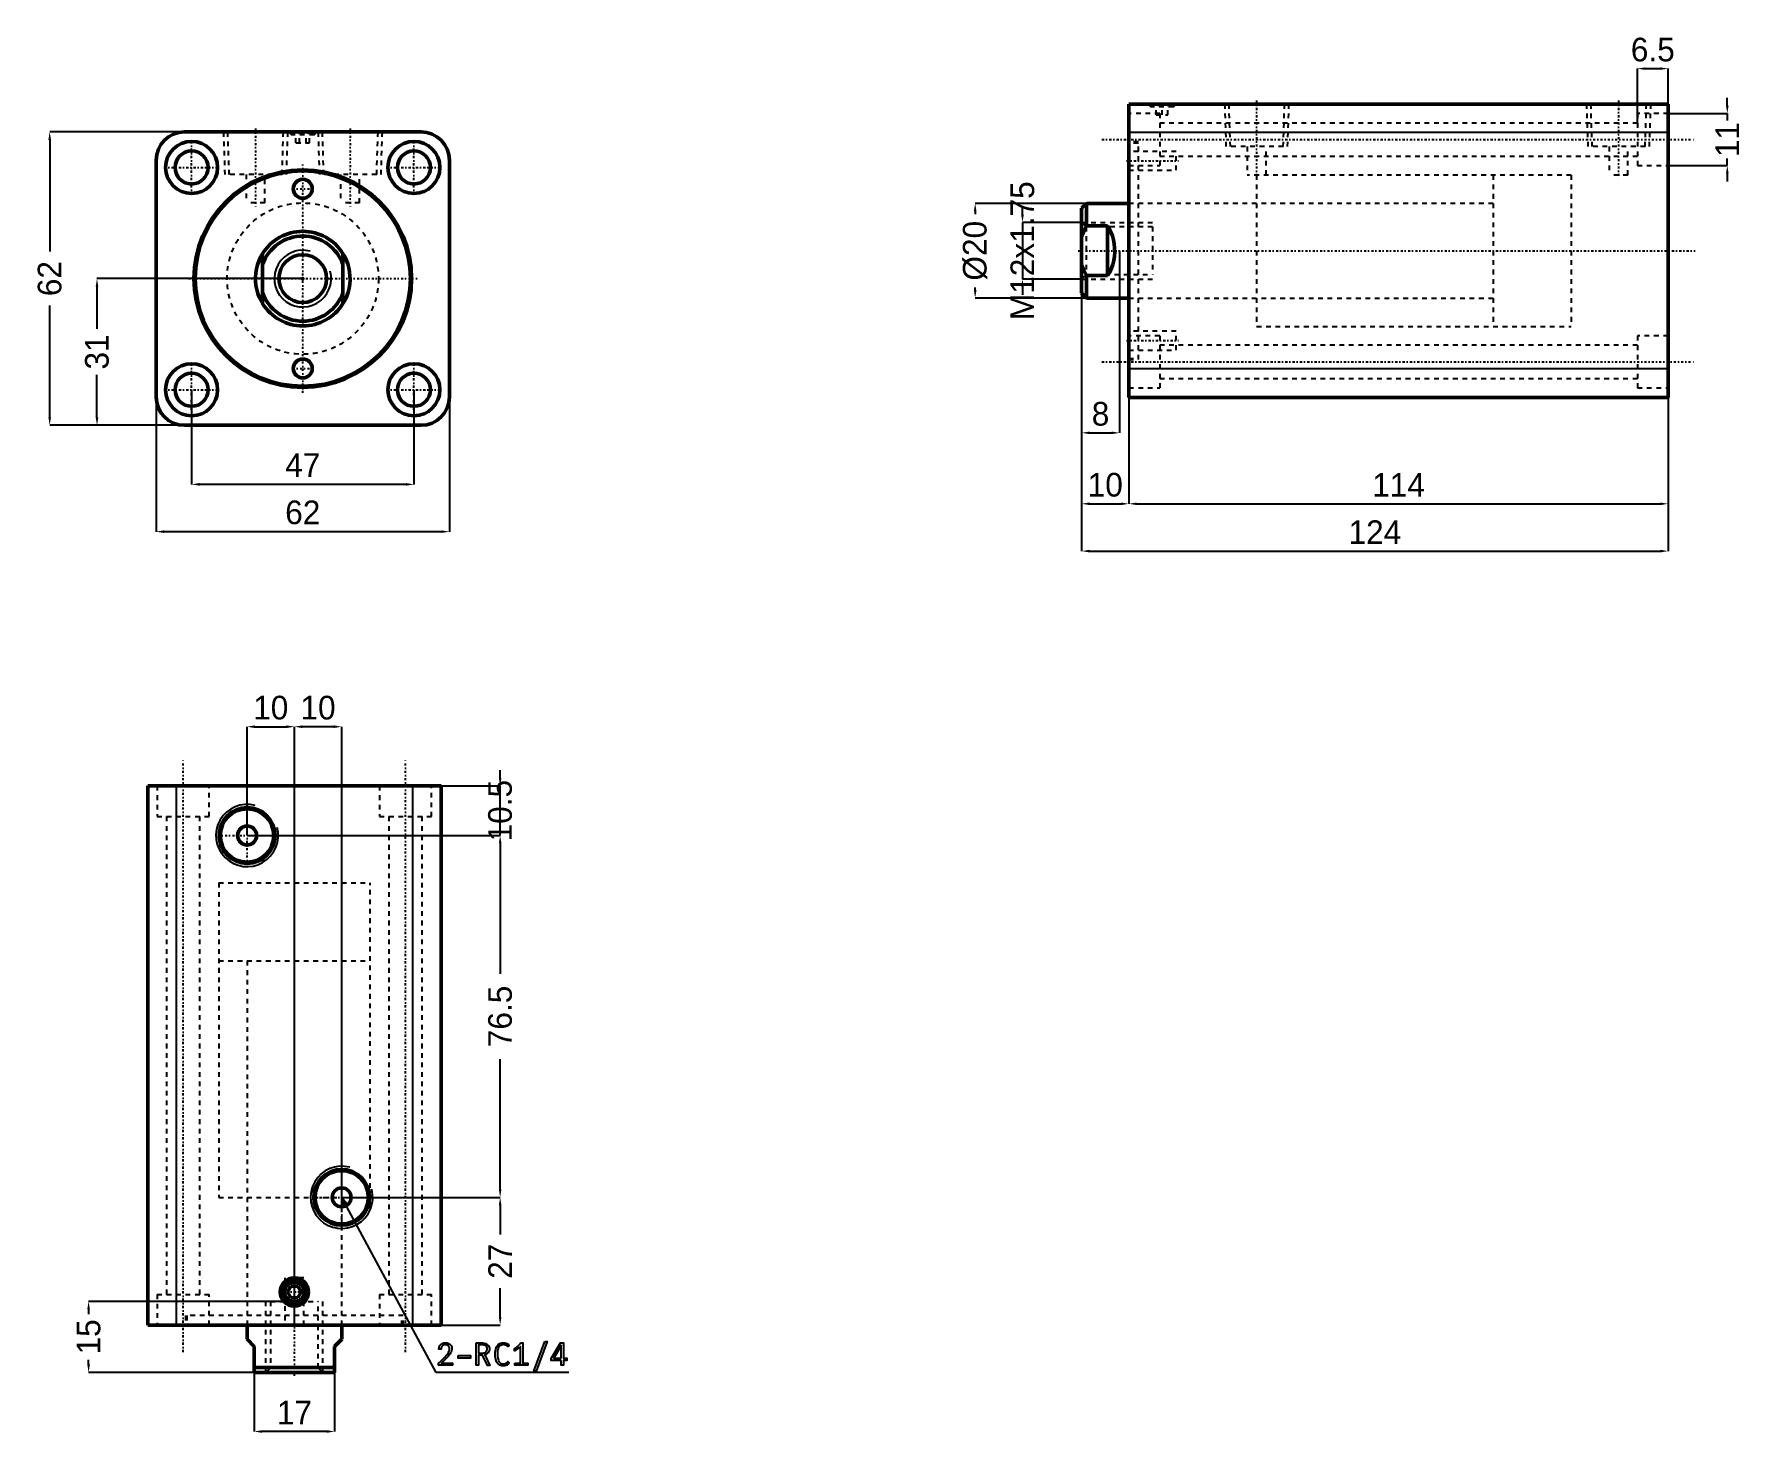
# Model space of a CAD drawing. Header units: millimetres. Extents: x -57 to 304, y -244 to 52.
import ezdxf

# ---------------------------------------------------------------- set-up
doc = ezdxf.new("R2010")
doc.units = ezdxf.units.MM
doc.linetypes.add('Center', pattern=[1.5, 0.45, -0.5, 0.05, -0.5])
doc.linetypes.add('Dashed', pattern=[2, 1, -1])
for name, color, linetype, lineweight in [('2d ConnectionPoints', 7, 'Continuous', 50), ('AM_0', 7, 'Continuous', 50), ('AM_4', 3, 'Continuous', 25), ('AM_5', 3, 'Continuous', 25), ('AM_7', 7, 'Center', 25), ('AM_9', 6, 'Dashed', 25)]:
    doc.layers.add(name, color=color, linetype=linetype, lineweight=lineweight)
doc.dimstyles.new('ISO-25', dxfattribs={"dimtxt": 2.5, "dimasz": 2.5, "dimexe": 1.25, "dimexo": 0.625, "dimtad": 1, "dimtxsty": 'Standard', "dimcen": 2.5, "dimadec": 0, "dimazin": 0, "dimtfac": 1, "dimtmove": 0, "dimatfit": 3, "dimfxl": 1, "dimarcsym": 0})

# ---------------------------------------------------------------- blocks, each defined once
blk = doc.blocks.new('1_RODcxhc2_a_sd_32_50_IN_0_in_CXHC2_A_IN_SD_32_50ST_0_0__0')
at = {"layer": 'AM_0'}
for p, q in [((-8.5, -5.27), (-8.5, 5.27)), ((8.5, 5.27), (8.5, -5.27))]:
    blk.add_line(p, q, dxfattribs=at)
for points in [[(-8.5, 5.27), (-8.93, 4.51), (-9.29, 3.71), (-9.57, 2.89), (-9.79, 2.04), (-9.93, 1.18), (-10, 0.31), (-9.98, -0.56), (-9.9, -1.43), (-9.74, -2.29), (-9.5, -3.13), (-9.19, -3.94), (-8.81, -4.73), (-8.5, -5.27)], [(8.5, -5.27), (8.93, -4.51), (9.29, -3.71), (9.57, -2.89), (9.79, -2.04), (9.93, -1.18), (10, -0.31), (9.98, 0.56), (9.9, 1.43), (9.74, 2.29), (9.5, 3.13), (9.19, 3.94), (8.81, 4.73), (8.5, 5.27)]]:
    blk.add_lwpolyline(points, dxfattribs=at)
blk.add_circle((0, 0), 5.05, dxfattribs=at)
for radius, start, end in [(10, 31.7883, 148.2117), (9, 19.1881, 160.8119), (9, 199.1881, 340.8119), (10, 211.7883, 328.2117)]:
    blk.add_arc((0, 0), radius, start, end, dxfattribs=at)
at = {"layer": 'AM_5'}
blk.add_arc((0, 0), 6, 75, 15, dxfattribs=at)
blk = doc.blocks.new('2_bodycxhc2_a_sd_32_50_ASD_0_in_CXHC2_A_IN_SD_32_50ST_0_0__0')
at = {"layer": 'AM_0'}
for p, q in [((25, 31), (-25, 31)), ((-31, 25), (-31, -25)), ((31, -25), (31, 25)), ((-25, -31), (25, -31))]:
    blk.add_line(p, q, dxfattribs=at)
for centre, radius in [((-23.5, 23.5), 5.5), ((23.5, 23.5), 5.5), ((-23.5, 23.5), 3.5), ((23.5, 23.5), 3.5), ((0, 0), 23), ((0, 0), 22.75), ((0, 19), 2), ((-23.5, -23.5), 5.5), ((0, -19), 2), ((23.5, -23.5), 5.5), ((-23.5, -23.5), 3.5), ((23.5, -23.5), 3.5)]:
    blk.add_circle(centre, radius, dxfattribs=at)
for centre, start, end in [((-25, 25), 90, 180), ((25, 25), 0, 90), ((-25, -25), 180, 270), ((25, -25), 270, 360)]:
    blk.add_arc(centre, 6, start, end, dxfattribs=at)
at = {"layer": 'AM_5', "linetype": 'Dashed'}
for p, q in [((-16.77, 31), (-16.48, 22)), ((-3.23, 31), (-3.52, 22)), ((3.23, 31), (3.52, 22)), ((16.77, 31), (16.48, 22))]:
    blk.add_line(p, q, dxfattribs=at)
at = {"layer": 'AM_7'}
for p, q in [((-23.5, 17.73), (-23.5, 29.27)), ((-10, 31.75), (-10, 15.25)), ((0, 31.03), (0, 30.37)), ((10, 31.75), (10, 15.25)), ((23.5, 17.73), (23.5, 29.27)), ((-29.27, 23.5), (-17.73, 23.5)), ((0, -24.15), (0, 24.15)), ((17.73, 23.5), (29.27, 23.5)), ((-2.1, 19), (2.1, 19)), ((-24.15, 0), (24.15, 0)), ((-23.5, -29.27), (-23.5, -17.73)), ((23.5, -29.27), (23.5, -17.73)), ((-2.1, -19), (2.1, -19)), ((-29.27, -23.5), (-17.73, -23.5)), ((17.73, -23.5), (29.27, -23.5))]:
    blk.add_line(p, q, dxfattribs=at)
at = {"layer": 'AM_9'}
for p, q in [((-15.91, 31), (-15.63, 22)), ((-4.37, 22), (-4.09, 31)), ((-3, 31), (-2.4, 30.4)), ((-2.1, 30.7), (-2.4, 30.4)), ((2.4, 30.4), (-2.4, 30.4)), ((2.1, 30.7), (-2.1, 30.7)), ((-1.44, 28.7), (-1.44, 30.7)), ((-0.72, 28.7), (-0.72, 30.7)), ((0.72, 28.7), (0.72, 30.7)), ((1.44, 28.7), (1.44, 30.7)), ((2.4, 30.4), (2.1, 30.7)), ((2.4, 30.4), (3, 31)), ((4.09, 31), (4.37, 22)), ((15.63, 22), (15.91, 31)), ((-1.44, 28.7), (1.44, 28.7)), ((-4.37, 22), (-15.63, 22)), ((-12, 22), (-12, 16)), ((-8, 16), (-8, 22)), ((15.63, 22), (4.37, 22)), ((8, 22), (8, 16)), ((12, 16), (12, 22)), ((-8, 16), (-12, 16)), ((12, 16), (8, 16))]:
    blk.add_line(p, q, dxfattribs=at)
blk.add_circle((0, 0), 16, dxfattribs=at)
blk = doc.blocks.new('*D3')
at = {"layer": 'AM_5', "color": 0, "lineweight": -2}
for p, q in [((-23.5, -23.5), (-23.5, -43.5)), ((23.5, -23.5), (23.5, -43.5)), ((21.83, -43.5), (-21.83, -43.5))]:
    blk.add_line(p, q, dxfattribs=at)
at = {"layer": 'AM_5', "color": 0}
for points in [[(-21.83, -43.22), (-21.83, -43.78), (-23.5, -43.5)], [(21.83, -43.78), (21.83, -43.22), (23.5, -43.5)]]:
    blk.add_solid(points, dxfattribs=at)
at = {"layer": 'Defpoints', "color": 0}
for p in [(-23.5, -23.5), (23.5, -23.5), (-23.5, -43.5)]:
    blk.add_point(p, dxfattribs=at)
at = {"layer": 'AM_5', "color": 0, "insert": (0, -39.41), "char_height": 5, "attachment_point": 5}
blk.add_mtext('47', dxfattribs=at)
blk = doc.blocks.new('*D4')
at = {"layer": 'AM_5', "color": 0, "lineweight": -2}
for p, q in [((-31, 0), (-31, -53.5)), ((31, 0), (31, -53.5)), ((29.33, -53.5), (-29.33, -53.5))]:
    blk.add_line(p, q, dxfattribs=at)
at = {"layer": 'AM_5', "color": 0}
for points in [[(-29.33, -53.22), (-29.33, -53.78), (-31, -53.5)], [(29.33, -53.78), (29.33, -53.22), (31, -53.5)]]:
    blk.add_solid(points, dxfattribs=at)
at = {"layer": 'Defpoints', "color": 0}
for p in [(-31, 0), (31, 0), (-31, -53.5)]:
    blk.add_point(p, dxfattribs=at)
at = {"layer": 'AM_5', "color": 0, "insert": (0, -49.45), "char_height": 5, "attachment_point": 5}
blk.add_mtext('62', dxfattribs=at)
blk = doc.blocks.new('*D5')
at = {"layer": 'AM_5', "color": 0, "lineweight": -2}
for p, q in [((0, 0), (-43.5, 0)), ((-43.5, -1.67), (-43.5, -10.65)), ((-43.5, -29.33), (-43.5, -20.35)), ((0, -31), (-43.5, -31))]:
    blk.add_line(p, q, dxfattribs=at)
at = {"layer": 'AM_5', "color": 0}
for points in [[(-43.22, -1.67), (-43.78, -1.67), (-43.5, 0)], [(-43.78, -29.33), (-43.22, -29.33), (-43.5, -31)]]:
    blk.add_solid(points, dxfattribs=at)
at = {"layer": 'Defpoints', "color": 0}
for p in [(0, 0), (-43.5, -31), (0, -31)]:
    blk.add_point(p, dxfattribs=at)
at = {"layer": 'AM_5', "color": 0, "insert": (-43.5, -15.5), "char_height": 5, "attachment_point": 5, "rotation": 90}
blk.add_mtext('31', dxfattribs=at)
blk = doc.blocks.new('*D6')
at = {"layer": 'AM_5', "color": 0, "lineweight": -2}
for p, q in [((0, 31), (-53.5, 31)), ((-53.5, 29.33), (-53.5, 5.72)), ((-53.5, -29.33), (-53.5, -5.72)), ((0, -31), (-53.5, -31))]:
    blk.add_line(p, q, dxfattribs=at)
at = {"layer": 'AM_5', "color": 0}
for points in [[(-53.22, 29.33), (-53.78, 29.33), (-53.5, 31)], [(-53.78, -29.33), (-53.22, -29.33), (-53.5, -31)]]:
    blk.add_solid(points, dxfattribs=at)
at = {"layer": 'Defpoints', "color": 0}
for p in [(0, 31), (-53.5, -31), (0, -31)]:
    blk.add_point(p, dxfattribs=at)
at = {"layer": 'AM_5', "color": 0, "insert": (-53.5, 0), "char_height": 5, "attachment_point": 5, "rotation": 90}
blk.add_mtext('62', dxfattribs=at)
blk = doc.blocks.new('1_RODcxhc2_a_sd_32_50_IN_0_in_CXHC2_A_IN_SD_32_50ST_0_0__2')
at = {"layer": 'AM_0'}
for p, q in [((-9, 10), (-10, 9)), ((-10, 9), (-10, -9)), ((0, 10), (-9, 10)), ((-9, 10), (-9, 5.27)), ((-4.5, 5.27), (-9, 5.27)), ((-4.5, 5.27), (-4.5, -5.27)), ((-9, -5.27), (-4.5, -5.27)), ((-9, -5.27), (-9, -10)), ((-10, -9), (-9, -10)), ((-9, -10), (0, -10))]:
    blk.add_line(p, q, dxfattribs=at)
for points in [[(-9, 5.27), (-9.55, 4.14), (-10, 2.96)], [(-4.5, -5.27), (-4.07, -4.51), (-3.71, -3.71), (-3.43, -2.89), (-3.21, -2.04), (-3.07, -1.18), (-3, -0.31), (-3.02, 0.56), (-3.1, 1.43), (-3.26, 2.29), (-3.5, 3.13), (-3.81, 3.94), (-4.19, 4.73), (-4.5, 5.27)], [(-10, -2.96), (-9.55, -4.13), (-9, -5.27)]]:
    blk.add_lwpolyline(points, dxfattribs=at)
at = {"layer": 'AM_5', "linetype": 'Dashed'}
for p, q in [((-10, 6), (5, 6)), ((-10, -6), (5, -6))]:
    blk.add_line(p, q, dxfattribs=at)
at = {"layer": 'AM_9'}
for p, q in [((93.5, 16), (77, 16)), ((77, 16), (77, -16)), ((93.5, 16), (93.5, -16)), ((77, 10), (0, 10)), ((-9.05, 5.05), (-10, 6)), ((5, 5.05), (-9.05, 5.05)), ((-9.05, 5.05), (-9.05, -5.05)), ((5, 5.05), (5, -5.05)), ((-10, -6), (-9.05, -5.05)), ((-9.05, -5.05), (5, -5.05)), ((0, -10), (77, -10)), ((77, -16), (93.5, -16))]:
    blk.add_line(p, q, dxfattribs=at)
blk = doc.blocks.new('2_bodycxhc2_a_sd_32_50_ASD_0_in_CXHC2_A_IN_SD_32_50ST_0_0__2')
at = {"layer": 'AM_0'}
for p, q in [((114, 31), (0, 31)), ((0, -31), (0, 31)), ((114, -31), (114, 31)), ((114, -31), (0, -31))]:
    blk.add_line(p, q, dxfattribs=at)
at = {"layer": 'AM_4'}
for p, q in [((114, 25), (0, 25)), ((114, -25), (0, -25))]:
    blk.add_line(p, q, dxfattribs=at)
at = {"layer": 'AM_5', "linetype": 'Dashed'}
for p, q in [((20.23, 31), (20.52, 22)), ((33.77, 31), (33.48, 22)), ((96.73, 31), (97.02, 22)), ((110.27, 31), (109.98, 22))]:
    blk.add_line(p, q, dxfattribs=at)
at = {"layer": 'AM_7'}
for p, q in [((7, 31.03), (7, 30.37)), ((27, 31.75), (27, 15.25)), ((103.5, 31.75), (103.5, 15.25)), ((-5.7, 23.5), (119.7, 23.5)), ((-0.5, 19), (10.5, 19)), ((-10.75, 0), (119.7, 0)), ((-0.5, -19), (10.5, -19)), ((-5.7, -23.5), (119.7, -23.5))]:
    blk.add_line(p, q, dxfattribs=at)
at = {"layer": 'AM_9'}
for p, q in [((6.5, 29), (0, 29)), ((4, 31), (4.6, 30.4)), ((4.9, 30.7), (4.6, 30.4)), ((9.4, 30.4), (4.6, 30.4)), ((9.1, 30.7), (4.9, 30.7)), ((5.75, 28.7), (5.75, 30.7)), ((6.5, 29), (6.5, 18)), ((7, 28.7), (7, 30.7)), ((8.25, 28.7), (8.25, 30.7)), ((9.4, 30.4), (9.1, 30.7)), ((9.4, 30.4), (10, 31)), ((21.09, 31), (21.37, 22)), ((32.63, 22), (32.91, 31)), ((97.59, 31), (97.87, 22)), ((114, 29), (107.5, 29)), ((107.5, 29), (107.5, 18)), ((109.13, 22), (109.41, 31)), ((5.75, 28.7), (8.25, 28.7)), ((107.5, 27), (6.5, 27)), ((2, 23), (0, 23)), ((2, 22.75), (0, 22.75)), ((2, -23), (2, 23)), ((32.63, 22), (21.37, 22)), ((25, 22), (25, 16)), ((29, 16), (29, 22)), ((109.13, 22), (97.87, 22)), ((101.5, 22), (101.5, 16)), ((105.5, 16), (105.5, 22)), ((10, 21), (0, 21)), ((6.5, 20), (107.5, 20)), ((10, 17), (10, 21)), ((0, 18), (6.5, 18)), ((0, 17), (10, 17)), ((93.5, 16), (25, 16)), ((27, 16), (27, -16)), ((93.5, 16), (93.5, -16)), ((105.5, 16), (101.5, 16)), ((107.5, 18), (114, 18)), ((27, 10), (0, 10)), ((0, -10), (27, -10)), ((10, -17), (0, -17)), ((6.5, -18), (0, -18)), ((6.5, -18), (6.5, -29)), ((10, -21), (10, -17)), ((27, -16), (93.5, -16)), ((114, -18), (107.5, -18)), ((107.5, -18), (107.5, -29)), ((0, -21), (10, -21)), ((107.5, -20), (6.5, -20)), ((0, -22.75), (2, -22.75)), ((0, -23), (2, -23)), ((6.5, -27), (107.5, -27)), ((0, -29), (6.5, -29)), ((107.5, -29), (114, -29))]:
    blk.add_line(p, q, dxfattribs=at)
blk = doc.blocks.new('*D18')
at = {"layer": 'AM_5', "color": 0, "lineweight": -2}
for p, q in [((301.15, 36.56), (301.15, 38.23)), ((288.65, 34.89), (301.15, 34.89)), ((301.15, 34.89), (301.15, 33.39)), ((301.15, 23.89), (301.15, 25.39)), ((288.65, 23.89), (301.15, 23.89)), ((301.15, 22.23), (301.15, 20.56))]:
    blk.add_line(p, q, dxfattribs=at)
at = {"layer": 'AM_5', "color": 0}
for points in [[(300.87, 36.56), (301.43, 36.56), (301.15, 34.89)], [(301.43, 22.23), (300.87, 22.23), (301.15, 23.89)]]:
    blk.add_solid(points, dxfattribs=at)
at = {"layer": 'Defpoints', "color": 0}
for p in [(288.65, 34.89), (288.65, 23.89), (301.15, 23.89)]:
    blk.add_point(p, dxfattribs=at)
at = {"layer": 'AM_5', "color": 0, "insert": (301.15, 29.39), "char_height": 5, "attachment_point": 5, "rotation": 90}
blk.add_mtext('11', dxfattribs=at)
blk = doc.blocks.new('*D19')
at = {"layer": 'AM_5', "color": 0, "lineweight": -2}
for p, q in [((282.15, 32.89), (282.15, 44.39)), ((283.82, 44.39), (286.99, 44.39)), ((288.65, 34.89), (288.65, 44.39))]:
    blk.add_line(p, q, dxfattribs=at)
at = {"layer": 'AM_5', "color": 0}
for points in [[(283.82, 44.67), (283.82, 44.12), (282.15, 44.39)], [(286.99, 44.12), (286.99, 44.67), (288.65, 44.39)]]:
    blk.add_solid(points, dxfattribs=at)
at = {"layer": 'Defpoints', "color": 0}
for p in [(288.65, 44.39), (282.15, 32.89), (288.65, 34.89)]:
    blk.add_point(p, dxfattribs=at)
at = {"layer": 'AM_5', "color": 0, "insert": (285.4, 48.39), "char_height": 5, "attachment_point": 5}
blk.add_mtext('6.5', dxfattribs=at)
blk = doc.blocks.new('*D20')
at = {"layer": 'AM_5', "color": 0, "lineweight": -2}
for p, q in [((174.65, 5.89), (174.65, -47.61)), ((288.65, 5.89), (288.65, -47.61)), ((176.32, -47.61), (286.99, -47.61))]:
    blk.add_line(p, q, dxfattribs=at)
at = {"layer": 'AM_5', "color": 0}
for points in [[(176.32, -47.33), (176.32, -47.88), (174.65, -47.61)], [(286.99, -47.88), (286.99, -47.33), (288.65, -47.61)]]:
    blk.add_solid(points, dxfattribs=at)
at = {"layer": 'Defpoints', "color": 0}
for p in [(174.65, 5.89), (288.65, 5.89), (288.65, -47.61)]:
    blk.add_point(p, dxfattribs=at)
at = {"layer": 'AM_5', "color": 0, "insert": (231.65, -43.61), "char_height": 5, "attachment_point": 5}
blk.add_mtext('114', dxfattribs=at)
blk = doc.blocks.new('*D21')
at = {"layer": 'AM_5', "color": 0, "lineweight": -2}
for p, q in [((164.65, 5.89), (164.65, -57.61)), ((288.65, 5.89), (288.65, -57.61)), ((166.32, -57.61), (286.99, -57.61))]:
    blk.add_line(p, q, dxfattribs=at)
at = {"layer": 'AM_5', "color": 0}
for points in [[(166.32, -57.33), (166.32, -57.88), (164.65, -57.61)], [(286.99, -57.88), (286.99, -57.33), (288.65, -57.61)]]:
    blk.add_solid(points, dxfattribs=at)
at = {"layer": 'Defpoints', "color": 0}
for p in [(164.65, 5.89), (288.65, 5.89), (288.65, -57.61)]:
    blk.add_point(p, dxfattribs=at)
at = {"layer": 'AM_5', "color": 0, "insert": (226.65, -53.61), "char_height": 5, "attachment_point": 5}
blk.add_mtext('124', dxfattribs=at)
blk = doc.blocks.new('*D22')
at = {"layer": 'AM_5', "color": 0, "lineweight": -2}
for p, q in [((164.65, 5.89), (164.65, -32.61)), ((172.65, 5.89), (172.65, -32.61)), ((166.32, -32.61), (170.99, -32.61))]:
    blk.add_line(p, q, dxfattribs=at)
at = {"layer": 'AM_5', "color": 0}
for points in [[(166.32, -32.33), (166.32, -32.88), (164.65, -32.61)], [(170.99, -32.88), (170.99, -32.33), (172.65, -32.61)]]:
    blk.add_solid(points, dxfattribs=at)
at = {"layer": 'Defpoints', "color": 0}
for p in [(164.65, 5.89), (172.65, 5.89), (172.65, -32.61)]:
    blk.add_point(p, dxfattribs=at)
at = {"layer": 'AM_5', "color": 0, "insert": (168.65, -28.61), "char_height": 5, "attachment_point": 5}
blk.add_mtext('8', dxfattribs=at)
blk = doc.blocks.new('*D23')
at = {"layer": 'AM_5', "color": 0, "lineweight": -2}
for p, q in [((164.65, 5.89), (164.65, -47.61)), ((174.65, 5.89), (174.65, -47.61)), ((166.32, -47.61), (172.99, -47.61))]:
    blk.add_line(p, q, dxfattribs=at)
at = {"layer": 'AM_5', "color": 0}
for points in [[(166.32, -47.33), (166.32, -47.88), (164.65, -47.61)], [(172.99, -47.88), (172.99, -47.33), (174.65, -47.61)]]:
    blk.add_solid(points, dxfattribs=at)
at = {"layer": 'Defpoints', "color": 0}
for p in [(164.65, 5.89), (174.65, 5.89), (174.65, -47.61)]:
    blk.add_point(p, dxfattribs=at)
at = {"layer": 'AM_5', "color": 0, "insert": (169.65, -43.61), "char_height": 5, "attachment_point": 5}
blk.add_mtext('10', dxfattribs=at)
blk = doc.blocks.new('*D24')
at = {"layer": 'AM_5', "color": 0, "lineweight": -2}
for p, q in [((165.65, 15.89), (142.15, 15.89)), ((142.15, 14.23), (142.15, 13.64)), ((142.15, -2.44), (142.15, -1.86)), ((165.65, -4.11), (142.15, -4.11))]:
    blk.add_line(p, q, dxfattribs=at)
at = {"layer": 'AM_5', "color": 0}
for points in [[(142.43, 14.23), (141.87, 14.23), (142.15, 15.89)], [(141.87, -2.44), (142.43, -2.44), (142.15, -4.11)]]:
    blk.add_solid(points, dxfattribs=at)
at = {"layer": 'Defpoints', "color": 0}
for p in [(165.65, 15.89), (142.15, -4.11), (165.65, -4.11)]:
    blk.add_point(p, dxfattribs=at)
at = {"layer": 'AM_5', "color": 0, "insert": (142.15, 5.89), "char_height": 5, "attachment_point": 5, "rotation": 90}
blk.add_mtext('Ø20', dxfattribs=at)
blk = doc.blocks.new('*D25')
at = {"layer": 'AM_5', "color": 0, "lineweight": -2}
for p, q in [((152.15, 13.56), (152.15, 15.23)), ((164.65, 11.89), (152.15, 11.89)), ((152.15, 11.89), (152.15, -0.11)), ((164.65, -0.11), (152.15, -0.11)), ((152.15, -1.77), (152.15, -3.44))]:
    blk.add_line(p, q, dxfattribs=at)
at = {"layer": 'AM_5', "color": 0}
for points in [[(151.87, 13.56), (152.43, 13.56), (152.15, 11.89)], [(152.43, -1.77), (151.87, -1.77), (152.15, -0.11)]]:
    blk.add_solid(points, dxfattribs=at)
at = {"layer": 'Defpoints', "color": 0}
for p in [(164.65, 11.89), (152.15, -0.11), (164.65, -0.11)]:
    blk.add_point(p, dxfattribs=at)
at = {"layer": 'AM_5', "color": 0, "insert": (152.15, 5.89), "char_height": 5, "attachment_point": 5, "rotation": 90}
blk.add_mtext('M12x1.75', dxfattribs=at)
blk = doc.blocks.new('1_RODcxhc2_a_sd_32_50_IN_0_in_CXHC2_A_IN_SD_32_50ST_0_0__4')
at = {"layer": 'AM_0'}
for p, q in [((-10, 0), (-10, -3)), ((10, -3), (10, 0)), ((-8.5, -4.5), (-10, -3)), ((10, -3), (8.5, -4.5)), ((-8.5, -10), (-8.5, -4.5)), ((8.5, -4.5), (8.5, -10)), ((-8.5, -9), (8.5, -9)), ((-8.5, -10), (8.5, -10))]:
    blk.add_line(p, q, dxfattribs=at)
at = {"layer": 'AM_5', "linetype": 'Dashed'}
for p, q in [((-6, -10), (-6, 5)), ((6, -10), (6, 5))]:
    blk.add_line(p, q, dxfattribs=at)
at = {"layer": 'AM_7'}
blk.add_line((0, -10.75), (0, 119.7), dxfattribs=at)
at = {"layer": 'AM_9'}
for p, q in [((-16, 93.5), (16, 93.5)), ((-16, 93.5), (-16, 77)), ((16, 77), (16, 93.5)), ((-16, 77), (16, 77)), ((-10, 77), (-10, 0)), ((10, 0), (10, 77)), ((-5.053, 5), (5.053, 5)), ((-5.053, 5), (-5.053, -9.053)), ((5.053, -9.053), (5.053, 5)), ((-5.053, -9.053), (-6, -10)), ((-5.053, -9.053), (5.053, -9.053)), ((6, -10), (5.053, -9.053))]:
    blk.add_line(p, q, dxfattribs=at)
blk = doc.blocks.new('2_bodycxhc2_a_sd_32_50_ASD_0_in_CXHC2_A_IN_SD_32_50ST_0_0__4')
at = {"layer": 'AM_0'}
for p, q in [((-31, 114), (-31, 0)), ((31, 114), (-31, 114)), ((31, 114), (31, 0)), ((-0.72, 8.25), (-1.44, 7)), ((0.72, 8.25), (-0.72, 8.25)), ((1.44, 7), (0.72, 8.25)), ((-1.44, 7), (-0.72, 5.75)), ((-0.72, 5.75), (0.72, 5.75)), ((0.72, 5.75), (1.44, 7)), ((31, 0), (-31, 0))]:
    blk.add_line(p, q, dxfattribs=at)
for centre, radius in [((-10, 103.5), 5.91), ((-10, 103.5), 5.63), ((-10, 103.5), 2), ((10, 27), 5.91), ((10, 27), 5.63), ((10, 27), 2), ((0, 7), 3), ((0, 7), 2.4), ((0, 7), 2.1)]:
    blk.add_circle(centre, radius, dxfattribs=at)
at = {"layer": 'AM_4'}
for p, q in [((-25, 114), (-25, 0)), ((25, 114), (25, 0))]:
    blk.add_line(p, q, dxfattribs=at)
at = {"layer": 'AM_5'}
for centre in [(-10, 103.5), (10, 27)]:
    blk.add_arc(centre, 6.58, 75, 15, dxfattribs=at)
at = {"layer": 'AM_7'}
for p, q in [((-23.5, -5.7), (-23.5, 119.7)), ((23.5, -5.7), (23.5, 119.7)), ((-10, 97.29), (-10, 109.71)), ((-16.21, 103.5), (-3.79, 103.5)), ((10, 20.79), (10, 33.21)), ((3.79, 27), (16.21, 27)), ((-3.15, 7), (3.15, 7))]:
    blk.add_line(p, q, dxfattribs=at)
at = {"layer": 'AM_9'}
for p, q in [((-29, 114), (-29, 107.5)), ((-18, 107.5), (-18, 114)), ((18, 114), (18, 107.5)), ((29, 107.5), (29, 114)), ((-29, 107.5), (-18, 107.5)), ((-27, 107.5), (-27, 6.5)), ((-20, 6.5), (-20, 107.5)), ((18, 107.5), (29, 107.5)), ((20, 107.5), (20, 6.5)), ((27, 6.5), (27, 107.5)), ((-16, 93.5), (16, 93.5)), ((-16, 93.5), (-16, 27)), ((16, 27), (16, 93.5)), ((-16, 27), (16, 27)), ((-10, 27), (-10, 0)), ((10, 0), (10, 27)), ((2, 10), (-2, 10)), ((-2, 10), (-2, 0)), ((2, 0), (2, 10)), ((-29, 6.5), (-18, 6.5)), ((-29, 6.5), (-29, 0)), ((-18, 0), (-18, 6.5)), ((18, 6.5), (29, 6.5)), ((18, 6.5), (18, 0)), ((29, 0), (29, 6.5)), ((23, 2), (-23, 2)), ((-23, 2), (-23, 0)), ((-22.75, 2), (-22.75, 0)), ((22.75, 0), (22.75, 2)), ((23, 0), (23, 2))]:
    blk.add_line(p, q, dxfattribs=at)
blk = doc.blocks.new('*D36')
at = {"layer": 'AM_5', "color": 0, "lineweight": -2}
for p, q in [((-10.27, -225.73), (-10.27, -243.73)), ((6.73, -225.73), (6.73, -243.73)), ((5.06, -243.73), (-8.61, -243.73))]:
    blk.add_line(p, q, dxfattribs=at)
at = {"layer": 'AM_5', "color": 0}
for points in [[(-8.61, -243.45), (-8.61, -244.01), (-10.27, -243.73)], [(5.06, -244.01), (5.06, -243.45), (6.73, -243.73)]]:
    blk.add_solid(points, dxfattribs=at)
at = {"layer": 'Defpoints', "color": 0}
for p in [(-10.27, -225.73), (6.73, -225.73), (-10.27, -243.73)]:
    blk.add_point(p, dxfattribs=at)
at = {"layer": 'AM_5', "color": 0, "insert": (-1.77, -239.73), "char_height": 5, "attachment_point": 5}
blk.add_mtext('17', dxfattribs=at)
blk = doc.blocks.new('*D37')
at = {"layer": 'AM_5', "color": 0, "lineweight": -2}
for p, q in [((-1.77, -216.23), (-45.27, -216.23)), ((-45.27, -217.9), (-45.27, -218.9)), ((-45.27, -229.56), (-45.27, -228.56)), ((-1.77, -231.23), (-45.27, -231.23))]:
    blk.add_line(p, q, dxfattribs=at)
at = {"layer": 'AM_5', "color": 0}
for points in [[(-45, -217.9), (-45.55, -217.9), (-45.27, -216.23)], [(-45.55, -229.56), (-45, -229.56), (-45.27, -231.23)]]:
    blk.add_solid(points, dxfattribs=at)
at = {"layer": 'Defpoints', "color": 0}
for p in [(-45.27, -216.23), (-1.77, -216.23), (-1.77, -231.23)]:
    blk.add_point(p, dxfattribs=at)
at = {"layer": 'AM_5', "color": 0, "insert": (-45.27, -223.73), "char_height": 5, "attachment_point": 5, "rotation": 90}
blk.add_mtext('15', dxfattribs=at)
blk = doc.blocks.new('*D38')
at = {"layer": 'AM_5', "color": 0, "lineweight": -2}
for p, q in [((8.23, -194.23), (41.73, -194.23)), ((41.73, -195.9), (41.73, -202.06)), ((41.73, -219.56), (41.73, -213.4)), ((-1.77, -221.23), (41.73, -221.23))]:
    blk.add_line(p, q, dxfattribs=at)
at = {"layer": 'AM_5', "color": 0}
for points in [[(42, -195.9), (41.45, -195.9), (41.73, -194.23)], [(41.45, -219.56), (42, -219.56), (41.73, -221.23)]]:
    blk.add_solid(points, dxfattribs=at)
at = {"layer": 'Defpoints', "color": 0}
for p in [(8.23, -194.23), (41.73, -194.23), (-1.77, -221.23)]:
    blk.add_point(p, dxfattribs=at)
at = {"layer": 'AM_5', "color": 0, "insert": (41.73, -207.73), "char_height": 5, "attachment_point": 5, "rotation": 90}
blk.add_mtext('27', dxfattribs=at)
blk = doc.blocks.new('*D39')
at = {"layer": 'AM_5', "color": 0, "lineweight": -2}
for p, q in [((-11.77, -117.73), (41.73, -117.73)), ((41.73, -119.4), (41.73, -146.98)), ((41.73, -192.56), (41.73, -164.98)), ((8.23, -194.23), (41.73, -194.23))]:
    blk.add_line(p, q, dxfattribs=at)
at = {"layer": 'AM_5', "color": 0}
for points in [[(42, -119.4), (41.45, -119.4), (41.73, -117.73)], [(41.45, -192.56), (42, -192.56), (41.73, -194.23)]]:
    blk.add_solid(points, dxfattribs=at)
at = {"layer": 'Defpoints', "color": 0}
for p in [(-11.77, -117.73), (41.73, -117.73), (8.23, -194.23)]:
    blk.add_point(p, dxfattribs=at)
at = {"layer": 'AM_5', "color": 0, "insert": (41.73, -155.98), "char_height": 5, "attachment_point": 5, "rotation": 90}
blk.add_mtext('76.5', dxfattribs=at)
blk = doc.blocks.new('*D40')
at = {"layer": 'AM_5', "color": 0, "lineweight": -2}
for p, q in [((41.73, -105.56), (41.73, -103.9)), ((-1.77, -107.23), (41.73, -107.23)), ((41.73, -117.73), (41.73, -107.23)), ((-11.77, -117.73), (41.73, -117.73)), ((41.73, -119.4), (41.73, -121.06))]:
    blk.add_line(p, q, dxfattribs=at)
at = {"layer": 'AM_5', "color": 0}
for points in [[(41.45, -105.56), (42, -105.56), (41.73, -107.23)], [(42, -119.4), (41.45, -119.4), (41.73, -117.73)]]:
    blk.add_solid(points, dxfattribs=at)
at = {"layer": 'Defpoints', "color": 0}
for p in [(-1.77, -107.23), (41.73, -107.23), (-11.77, -117.73)]:
    blk.add_point(p, dxfattribs=at)
at = {"layer": 'AM_5', "color": 0, "insert": (41.73, -112.48), "char_height": 5, "attachment_point": 5, "rotation": 90}
blk.add_mtext('10.5', dxfattribs=at)
blk = doc.blocks.new('*D41')
at = {"layer": 'AM_5', "color": 0, "lineweight": -2}
for p, q in [((-1.77, -221.23), (-1.77, -94.73)), ((6.56, -94.73), (-0.11, -94.73)), ((8.23, -194.23), (8.23, -94.73))]:
    blk.add_line(p, q, dxfattribs=at)
at = {"layer": 'AM_5', "color": 0}
for points in [[(-0.11, -94.45), (-0.11, -95.01), (-1.77, -94.73)], [(6.56, -95.01), (6.56, -94.45), (8.23, -94.73)]]:
    blk.add_solid(points, dxfattribs=at)
at = {"layer": 'Defpoints', "color": 0}
for p in [(-1.77, -94.73), (8.23, -194.23), (-1.77, -221.23)]:
    blk.add_point(p, dxfattribs=at)
at = {"layer": 'AM_5', "color": 0, "insert": (3.23, -90.73), "char_height": 5, "attachment_point": 5}
blk.add_mtext('10', dxfattribs=at)
blk = doc.blocks.new('*D42')
at = {"layer": 'AM_5', "color": 0, "lineweight": -2}
for p, q in [((-11.77, -117.73), (-11.77, -94.73)), ((-10.11, -94.73), (-3.44, -94.73)), ((-1.77, -221.23), (-1.77, -94.73))]:
    blk.add_line(p, q, dxfattribs=at)
at = {"layer": 'AM_5', "color": 0}
for points in [[(-10.11, -94.45), (-10.11, -95.01), (-11.77, -94.73)], [(-3.44, -95.01), (-3.44, -94.45), (-1.77, -94.73)]]:
    blk.add_solid(points, dxfattribs=at)
at = {"layer": 'Defpoints', "color": 0}
for p in [(-1.77, -94.73), (-11.77, -117.73), (-1.77, -221.23)]:
    blk.add_point(p, dxfattribs=at)
at = {"layer": 'AM_5', "color": 0, "insert": (-6.77, -90.73), "char_height": 5, "attachment_point": 5}
blk.add_mtext('10', dxfattribs=at)

msp = doc.modelspace()

# ---------------------------------------------------------------- linework, layer by layer
at = {"layer": '2d ConnectionPoints'}
for p in [(174.652, 5.894), (0, 0), (-1.774, -221.23)]:
    msp.add_point(p, dxfattribs=at)
at = {"layer": 'AM_5'}
for p, q in [((28.226, -231.23), (8.226, -194.23)), ((56.226, -231.23), (28.226, -231.23))]:
    msp.add_line(p, q, dxfattribs=at)
for points in [[(8.226, -194.23), (9.312, -195.538), (8.725, -195.855), (8.226, -194.23)], [(28.873, -229.119), (28.873, -229.119), (29.087, -228.924), (29.392, -228.638), (29.392, -228.638), (29.678, -228.361), (29.858, -228.182), (29.858, -228.182), (30.03, -228.001), (30.277, -227.717), (30.277, -227.717), (30.51, -227.417), (30.657, -227.208), (30.657, -227.208), (30.787, -227.001), (30.928, -226.705), (30.928, -226.705), (31.003, -226.427), (31.018, -226.253), (31.018, -226.253), (31.013, -226.155), (30.99, -226.016), (30.99, -226.016), (30.947, -225.888), (30.907, -225.808), (30.907, -225.808), (30.86, -225.733), (30.776, -225.635), (30.776, -225.635), (30.677, -225.552), (30.603, -225.505), (30.603, -225.505), (30.524, -225.467), (30.398, -225.425), (30.398, -225.425), (30.264, -225.402), (30.17, -225.398), (30.17, -225.398), (30.065, -225.403), (29.918, -225.426), (29.918, -225.426), (29.781, -225.469), (29.695, -225.509), (29.695, -225.509), (29.616, -225.557), (29.51, -225.644), (29.51, -225.644), (29.421, -225.749), (29.37, -225.829), (29.37, -225.829), (29.328, -225.916), (29.282, -226.058), (29.282, -226.058), (29.258, -226.213), (29.253, -226.324), (28.766, -226.324), (28.766, -226.324), (28.773, -226.158), (28.813, -225.925), (28.813, -225.925), (28.886, -225.715), (28.954, -225.587), (28.954, -225.587), (29.035, -225.469), (29.175, -225.315), (29.175, -225.315), (29.34, -225.188), (29.463, -225.119), (29.463, -225.119), (29.593, -225.061), (29.799, -224.999), (29.799, -224.999), (30.018, -224.966), (30.17, -224.959), (30.17, -224.959), (30.312, -224.965), (30.518, -224.997), (30.518, -224.997), (30.716, -225.055), (30.842, -225.109), (30.842, -225.109), (30.962, -225.174), (31.123, -225.293), (31.123, -225.293), (31.261, -225.438), (31.341, -225.548), (31.341, -225.548), (31.408, -225.668), (31.481, -225.863), (31.481, -225.863), (31.521, -226.077), (31.528, -226.23), (31.528, -226.23), (31.517, -226.403), (31.459, -226.67), (31.459, -226.67), (31.351, -226.944), (31.252, -227.13), (31.252, -227.13), (31.138, -227.316), (30.952, -227.585), (30.952, -227.585), (30.751, -227.842), (30.607, -228.006), (30.607, -228.006), (30.452, -228.174), (30.192, -228.445), (30.192, -228.445), (29.899, -228.74), (29.685, -228.95), (29.341, -229.288), (31.668, -229.292), (31.668, -229.73), (28.701, -229.73), (28.701, -229.275), (28.873, -229.119)], [(36.642, -225.018), (38.014, -225.018), (38.014, -225.018), (38.154, -225.023), (38.362, -225.052), (38.362, -225.052), (38.566, -225.105), (38.699, -225.154), (38.699, -225.154), (38.827, -225.215), (39.002, -225.329), (39.002, -225.329), (39.156, -225.47), (39.247, -225.579), (39.247, -225.579), (39.325, -225.699), (39.409, -225.902), (39.409, -225.902), (39.454, -226.131), (39.463, -226.298), (39.463, -226.298), (39.452, -226.483), (39.396, -226.733), (39.396, -226.733), (39.293, -226.952), (39.197, -227.08), (39.197, -227.08), (39.083, -227.194), (38.889, -227.339), (38.889, -227.339), (38.666, -227.451), (38.501, -227.507), (39.58, -229.763), (39.054, -229.763), (38.001, -227.585), (37.929, -227.585), (37.123, -227.585), (37.123, -229.73), (36.642, -229.73), (36.642, -225.018)], [(37.786, -227.163), (37.786, -227.163), (37.924, -227.161), (38.114, -227.148), (38.114, -227.148), (38.286, -227.124), (38.391, -227.103), (38.391, -227.103), (38.487, -227.074), (38.618, -227.01), (38.618, -227.01), (38.734, -226.923), (38.802, -226.853), (38.802, -226.853), (38.86, -226.769), (38.922, -226.617), (38.922, -226.617), (38.956, -226.433), (38.963, -226.292), (38.963, -226.292), (38.951, -226.112), (38.888, -225.885), (38.888, -225.885), (38.772, -225.71), (38.665, -225.621), (38.665, -225.621), (38.54, -225.551), (38.331, -225.476), (38.331, -225.476), (38.095, -225.435), (37.923, -225.427), (37.123, -225.427), (37.123, -227.163), (37.786, -227.163)], [(42.358, -229.841), (42.358, -229.841), (42.041, -229.817), (41.628, -229.689), (41.628, -229.689), (41.29, -229.452), (41.107, -229.233), (41.107, -229.233), (40.957, -228.967), (40.795, -228.481), (40.795, -228.481), (40.707, -227.891), (40.691, -227.439), (40.691, -227.439), (40.709, -226.963), (40.803, -226.345), (40.803, -226.345), (40.977, -225.843), (41.138, -225.572), (41.138, -225.572), (41.332, -225.351), (41.681, -225.113), (41.681, -225.113), (42.099, -224.984), (42.417, -224.959), (42.417, -224.959), (42.721, -224.982), (43.122, -225.103), (43.122, -225.103), (43.458, -225.328), (43.645, -225.535), (43.333, -225.788), (43.333, -225.788), (43.245, -225.696), (43.112, -225.581), (43.112, -225.581), (42.975, -225.495), (42.883, -225.453), (42.883, -225.453), (42.791, -225.422), (42.658, -225.388), (42.658, -225.388), (42.531, -225.369), (42.449, -225.366), (42.449, -225.366), (42.265, -225.375), (42.018, -225.423), (42.018, -225.423), (41.807, -225.513), (41.687, -225.596), (41.687, -225.596), (41.581, -225.697), (41.446, -225.88), (41.446, -225.88), (41.341, -226.1), (41.287, -226.268), (41.287, -226.268), (41.244, -226.453), (41.198, -226.765), (41.198, -226.765), (41.173, -227.119), (41.169, -227.377), (41.169, -227.377), (41.18, -227.759), (41.241, -228.259), (41.241, -228.259), (41.354, -228.674), (41.458, -228.903), (41.458, -228.903), (41.587, -229.092), (41.834, -229.297), (41.834, -229.297), (42.143, -229.407), (42.384, -229.428), (42.384, -229.428), (42.637, -229.409), (42.964, -229.309), (42.964, -229.309), (43.23, -229.122), (43.372, -228.95), (43.661, -229.21), (43.661, -229.21), (43.484, -229.437), (43.141, -229.683), (43.141, -229.683), (42.702, -229.816), (42.358, -229.841)], [(44.834, -229.314), (46.03, -229.314), (46.03, -225.798), (46.03, -225.798), (45.965, -225.863), (45.857, -225.964), (45.857, -225.964), (45.733, -226.069), (45.643, -226.142), (45.643, -226.142), (45.549, -226.215), (45.407, -226.318), (45.407, -226.318), (45.265, -226.414), (45.169, -226.474), (45.169, -226.474), (45.075, -226.528), (44.945, -226.594), (44.945, -226.594), (44.827, -226.641), (44.756, -226.662), (44.756, -226.168), (44.756, -226.168), (44.845, -226.126), (44.985, -226.046), (44.985, -226.046), (45.132, -225.946), (45.235, -225.868), (45.235, -225.868), (45.339, -225.784), (45.489, -225.655), (45.489, -225.655), (45.634, -225.52), (45.728, -225.427), (45.728, -225.427), (45.816, -225.336), (45.935, -225.208), (45.935, -225.208), (46.036, -225.09), (46.095, -225.018), (46.511, -225.018), (46.511, -229.314), (47.596, -229.314), (47.596, -229.73), (44.834, -229.73), (44.834, -229.314)], [(51.158, -224.693), (51.652, -224.693), (49.37, -230.965), (48.876, -230.965), (51.158, -224.693)], [(54.651, -228.69), (52.545, -228.69), (52.545, -228.268), (54.462, -225.018), (55.106, -225.018), (55.106, -228.252), (55.808, -228.252), (55.808, -228.69), (55.106, -228.69), (55.106, -229.73), (54.651, -229.73), (54.651, -228.69)], [(54.657, -228.252), (54.657, -225.564), (53.104, -228.252), (54.657, -228.252)], [(32.876, -227.637), (35.476, -227.637), (35.476, -228.222), (32.876, -228.222), (32.876, -227.637)]]:
    msp.add_lwpolyline(points, dxfattribs=at)

# ---------------------------------------------------------------- block references
for name, p in [('2_bodycxhc2_a_sd_32_50_ASD_0_in_CXHC2_A_IN_SD_32_50ST_0_0__2', (174.652, 5.894)), ('2_bodycxhc2_a_sd_32_50_ASD_0_in_CXHC2_A_IN_SD_32_50ST_0_0__0', (0, 0)), ('1_RODcxhc2_a_sd_32_50_IN_0_in_CXHC2_A_IN_SD_32_50ST_0_0__2', (174.652, 5.894)), ('1_RODcxhc2_a_sd_32_50_IN_0_in_CXHC2_A_IN_SD_32_50ST_0_0__0', (0, 0)), ('2_bodycxhc2_a_sd_32_50_ASD_0_in_CXHC2_A_IN_SD_32_50ST_0_0__4', (-1.774, -221.23)), ('1_RODcxhc2_a_sd_32_50_IN_0_in_CXHC2_A_IN_SD_32_50ST_0_0__4', (-1.774, -221.23))]:
    msp.add_blockref(name, p)

# ---------------------------------------------------------------- dimensions: what is measured, and where the dimension line sits
for base, p1, p2, text, picture, middle in [((288.652, 44.394), (282.152, 32.894), (288.652, 34.894), '6.5', '*D19', (285.402, 44.394)), ((288.652, -57.606), (164.652, 5.894), (288.652, 5.894), '124', '*D21', (226.652, -57.606)), ((172.652, -32.606), (164.652, 5.894), (172.652, 5.894), '8', '*D22', (168.652, -32.606)), ((174.652, -47.606), (164.652, 5.894), (174.652, 5.894), '10', '*D23', (169.652, -47.606)), ((288.652, -47.606), (174.652, 5.894), (288.652, 5.894), '114', '*D20', (231.652, -47.606)), ((-31, -53.5), (31, 0), (-31, 0), '62', '*D4', (0, -53.5)), ((-23.5, -43.5), (23.5, -23.5), (-23.5, -23.5), '47', '*D3', (0, -43.5)), ((-1.774, -94.73), (-11.774, -117.73), (-1.774, -221.23), '10', '*D42', (-6.774, -94.73)), ((-1.774, -94.73), (8.226, -194.23), (-1.774, -221.23), '10', '*D41', (3.226, -94.73)), ((-10.274, -243.73), (6.726, -225.73), (-10.274, -225.73), '17', '*D36', (-1.774, -243.73))]:
    dim = msp.add_linear_dim(base=base, p1=p1, p2=p2, text=text, dimstyle='ISO-25', override={"dimtxt": 5, "dimasz": 1.666667, "dimexe": 0, "dimexo": 0, "dimgap": 1.5}, dxfattribs=at)
    dim.commit()
    dim.dimension.update_dxf_attribs({"geometry": picture, "text_midpoint": middle, "dimtype": 160})
for base, p1, p2, text, picture, middle in [((301.152, 23.894), (288.652, 34.894), (288.652, 23.894), '11', '*D18', (301.152, 29.394)), ((-53.5, -31), (0, 31), (0, -31), '62', '*D6', (-53.5, 0)), ((152.152, -0.106), (164.652, 11.894), (164.652, -0.106), 'M12x1.75', '*D25', (152.152, 5.894)), ((142.152, -4.106), (165.652, 15.894), (165.652, -4.106), 'Ø20', '*D24', (142.152, 5.894)), ((-43.5, -31), (0, 0), (0, -31), '31', '*D5', (-43.5, -15.5)), ((41.726, -107.23), (-11.774, -117.73), (-1.774, -107.23), '10.5', '*D40', (41.726, -112.48)), ((41.726, -117.73), (8.226, -194.23), (-11.774, -117.73), '76.5', '*D39', (41.726, -155.98)), ((41.726, -194.23), (-1.774, -221.23), (8.226, -194.23), '27', '*D38', (41.726, -207.73)), ((-45.274, -216.23), (-1.774, -231.23), (-1.774, -216.23), '15', '*D37', (-45.274, -223.73))]:
    dim = msp.add_linear_dim(base=base, p1=p1, p2=p2, angle=90, text=text, dimstyle='ISO-25', override={"dimtxt": 5, "dimasz": 1.666667, "dimexe": 0, "dimexo": 0, "dimgap": 1.5}, dxfattribs=at)
    dim.commit()
    dim.dimension.update_dxf_attribs({"geometry": picture, "text_midpoint": middle, "dimtype": 160, "text_rotation": 90})

doc.saveas('drawing.dxf')
